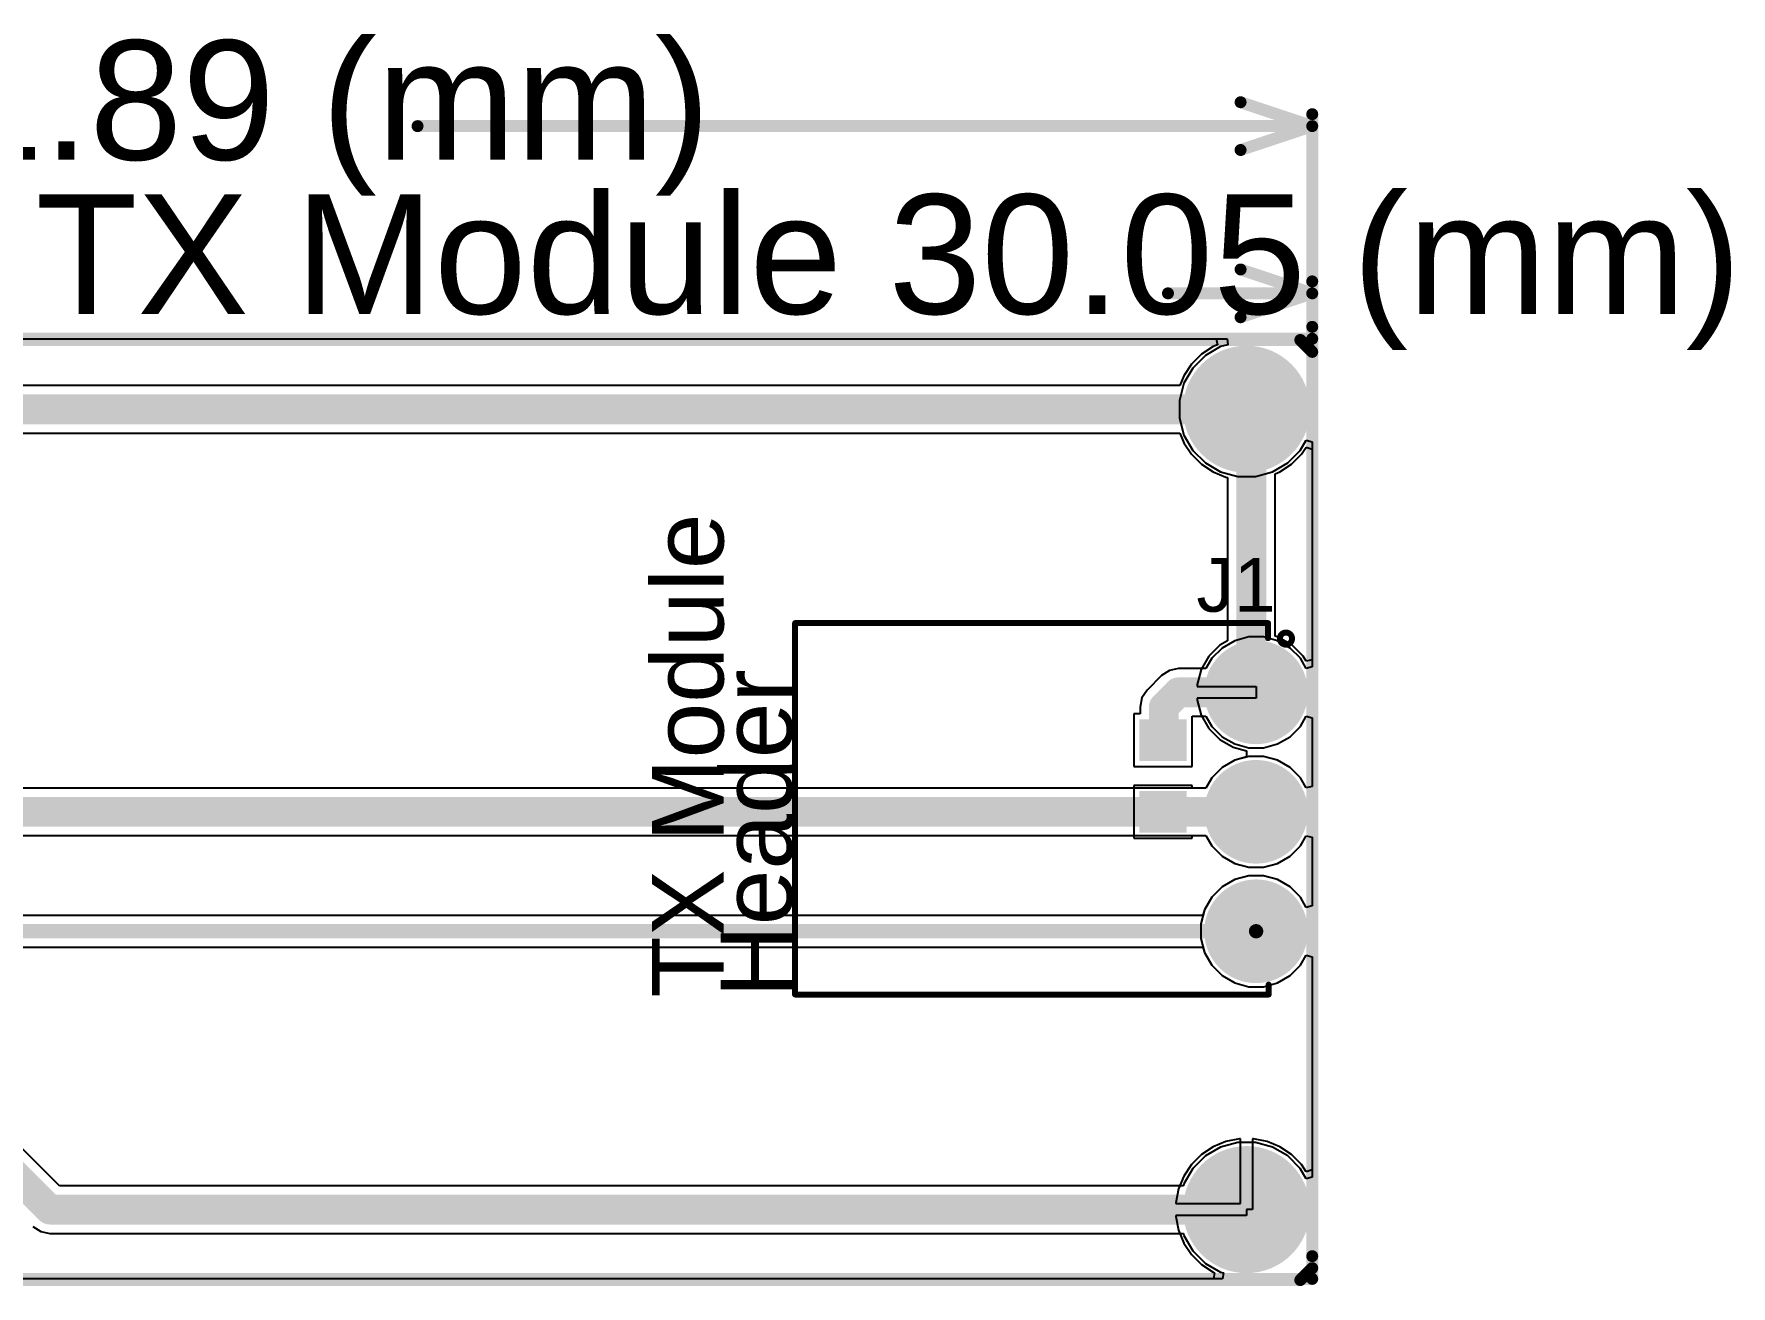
# Model space of a CAD drawing. Header units: millimetres. Extents: x -0.23 to 2.39, y -0.01 to 1.04.
# Drawn here: x 0.973 to 2.394, y -0.006 to 1.042 of the extents above; entities that cross this region are included whole.
import ezdxf

# ---------------------------------------------------------------- set-up
doc = ezdxf.new("R2010")
doc.units = ezdxf.units.MM
doc.header["$MEASUREMENT"] = 0
for name, color, linetype in [('BottomLayer', 5, 'Continuous'), ('BottomPaste', 16, 'Continuous'), ('BottomSolder', 6, 'Continuous'), ('Mechanical1', 6, 'Continuous'), ('Mechanical2', 216, 'Continuous'), ('MultiLayer', 9, 'Continuous'), ('PadHoleLayer', 156, 'Continuous'), ('TopLayer', 1, 'Continuous'), ('TopOverlay', 2, 'Continuous'), ('TopSolder', 216, 'Continuous')]:
    doc.layers.add(name, color=color, linetype=linetype)
doc.styles.add('Arial', font='', dxfattribs={"height": 0.2})
doc.styles.get('Arial').set_extended_font_data('Arial')

# ---------------------------------------------------------------- blocks, each defined once
blk = doc.blocks.new('DW254W_11_03_85_16')
at = {"layer": 'BottomLayer'}
h = blk.add_hatch(color=5, dxfattribs=at)
edge = h.paths.add_edge_path()
edge.add_arc((0, 0), 0.0394, 0, 360)
h = blk.add_hatch(color=5, dxfattribs=at)
edge = h.paths.add_edge_path()
edge.add_arc((0.1, 0), 0.0394, 0, 360)
h = blk.add_hatch(color=5, dxfattribs=at)
edge = h.paths.add_edge_path()
edge.add_arc((0.2, 0), 0.0394, 0, 360)
at = {"layer": 'BottomSolder'}
h = blk.add_hatch(color=6, dxfattribs=at)
edge = h.paths.add_edge_path()
edge.add_arc((0, 0), 0.0434, 0, 360)
h = blk.add_hatch(color=6, dxfattribs=at)
edge = h.paths.add_edge_path()
edge.add_arc((0.1, 0), 0.0434, 0, 360)
h = blk.add_hatch(color=6, dxfattribs=at)
edge = h.paths.add_edge_path()
edge.add_arc((0.2, 0), 0.0434, 0, 360)
at = {"layer": 'MultiLayer'}
h = blk.add_hatch(color=9, dxfattribs=at)
edge = h.paths.add_edge_path()
edge.add_arc((0, 0), 0.0394, 0, 360)
h = blk.add_hatch(color=9, dxfattribs=at)
edge = h.paths.add_edge_path()
edge.add_arc((0.1, 0), 0.0394, 0, 360)
h = blk.add_hatch(color=9, dxfattribs=at)
edge = h.paths.add_edge_path()
edge.add_arc((0.2, 0), 0.0394, 0, 360)
at = {"layer": 'PadHoleLayer'}
h = blk.add_hatch(color=156, dxfattribs=at)
edge = h.paths.add_edge_path()
edge.add_arc((0, 0), 0.0201, 0, 360)
h = blk.add_hatch(color=156, dxfattribs=at)
edge = h.paths.add_edge_path()
edge.add_arc((0.1, 0), 0.0201, 0, 360)
h = blk.add_hatch(color=156, dxfattribs=at)
edge = h.paths.add_edge_path()
edge.add_arc((0.2, 0), 0.0201, 0, 360)
at = {"layer": 'TopLayer'}
h = blk.add_hatch(color=1, dxfattribs=at)
edge = h.paths.add_edge_path()
edge.add_arc((0, 0), 0.0394, 0, 360)
h = blk.add_hatch(color=1, dxfattribs=at)
edge = h.paths.add_edge_path()
edge.add_arc((0.1, 0), 0.0394, 0, 360)
h = blk.add_hatch(color=1, dxfattribs=at)
edge = h.paths.add_edge_path()
edge.add_arc((0.2, 0), 0.0394, 0, 360)
at = {"layer": 'TopSolder'}
h = blk.add_hatch(color=216, dxfattribs=at)
edge = h.paths.add_edge_path()
edge.add_arc((0, 0), 0.0434, 0, 360)
h = blk.add_hatch(color=216, dxfattribs=at)
edge = h.paths.add_edge_path()
edge.add_arc((0.1, 0), 0.0434, 0, 360)
h = blk.add_hatch(color=216, dxfattribs=at)
edge = h.paths.add_edge_path()
edge.add_arc((0.2, 0), 0.0434, 0, 360)
at = {"layer": 'TopOverlay'}
for points, const_width in [([(-0.0399, 0.025, 1), (-0.0501, 0.025, 1)], 0.005), ([(-0.0513, 0.025, 1), (-0.0488, 0.025, 1)], 0.0025), ([(-0.0412, 0.025, 1), (-0.0387, 0.025, 1)], 0.0025), ([(-0.0592, 0.01, 1), (-0.0568, 0.01, 1)], 0.0025), ([(-0.0592, 0.01, 1), (-0.0568, 0.01, 1)], 0.0025), ([(-0.0466, 0.01, 1), (-0.0441, 0.01, 1)], 0.0025), ([(0.2434, 0.0105, 1), (0.2459, 0.0105, 1)], 0.0025), ([(0.2517, 0.0105, 1), (0.2542, 0.0105, 1)], 0.0025), ([(0.2517, 0.0105, 1), (0.2542, 0.0105, 1)], 0.0025), ([(-0.0592, -0.386, 1), (-0.0568, -0.386, 1)], 0.0025), ([(-0.0592, -0.386, 1), (-0.0568, -0.386, 1)], 0.0025), ([(0.2517, -0.386, 1), (0.2542, -0.386, 1)], 0.0025), ([(0.2517, -0.386, 1), (0.2542, -0.386, 1)], 0.0025)]:
    blk.add_lwpolyline(points, format="xyb", close=True, dxfattribs=dict(at, const_width=const_width))
at = {"layer": 'TopOverlay', "const_width": 0.005}
for points in [[(-0.058, -0.386), (-0.058, 0.01)], [(-0.0454, 0.01), (-0.058, 0.01)], [(0.253, 0.0105), (0.2446, 0.0105)], [(0.253, -0.386), (0.253, 0.0105)], [(0.253, -0.386), (-0.058, -0.386)]]:
    blk.add_lwpolyline(points, dxfattribs=at)
blk = doc.blocks.new('C__0603_B_17')
at = {"layer": 'BottomLayer'}
for points in [[(-0.045, -0.0175), (-0.045, 0.0175), (-0.015, 0.0175), (-0.015, -0.0175)], [(0.015, -0.0175), (0.015, 0.0175), (0.045, 0.0175), (0.045, -0.0175)]]:
    blk.add_hatch(color=5, dxfattribs=at).paths.add_polyline_path(points)
at = {"layer": 'BottomPaste'}
for points in [[(-0.045, -0.0175), (-0.045, 0.0175), (-0.015, 0.0175), (-0.015, -0.0175)], [(0.015, -0.0175), (0.015, 0.0175), (0.045, 0.0175), (0.045, -0.0175)]]:
    blk.add_hatch(color=16, dxfattribs=at).paths.add_polyline_path(points)
at = {"layer": 'BottomSolder'}
for points in [[(-0.0474, -0.0199), (-0.0474, 0.0199), (-0.0126, 0.0199), (-0.0126, -0.0199)], [(0.0126, -0.0199), (0.0126, 0.0199), (0.0474, 0.0199), (0.0474, -0.0199)]]:
    blk.add_hatch(color=6, dxfattribs=at).paths.add_polyline_path(points)

msp = doc.modelspace()

# ---------------------------------------------------------------- hatches: boundary and pattern name
at = {"layer": 'BottomLayer'}
h = msp.add_hatch(color=5, dxfattribs=at)
edge = h.paths.add_edge_path()
edge.add_arc((1.988, 0.728), 0.0492, 0, 360)
h = msp.add_hatch(color=5, dxfattribs=at)
edge = h.paths.add_edge_path()
edge.add_arc((1.988, 0.058), 0.0492, 0, 360)
at = {"layer": 'BottomSolder'}
h = msp.add_hatch(color=6, dxfattribs=at)
edge = h.paths.add_edge_path()
edge.add_arc((1.988, 0.728), 0.0532, 0, 360)
h = msp.add_hatch(color=6, dxfattribs=at)
edge = h.paths.add_edge_path()
edge.add_arc((1.988, 0.058), 0.0532, 0, 360)
at = {"layer": 'MultiLayer'}
h = msp.add_hatch(color=9, dxfattribs=at)
edge = h.paths.add_edge_path()
edge.add_arc((1.988, 0.728), 0.0492, 0, 360)
h = msp.add_hatch(color=9, dxfattribs=at)
edge = h.paths.add_edge_path()
edge.add_arc((1.988, 0.058), 0.0492, 0, 360)
at = {"layer": 'PadHoleLayer'}
h = msp.add_hatch(color=156, dxfattribs=at)
edge = h.paths.add_edge_path()
edge.add_arc((1.988, 0.728), 0.0394, 0, 360)
h = msp.add_hatch(color=156, dxfattribs=at)
edge = h.paths.add_edge_path()
edge.add_arc((1.988, 0.058), 0.0394, 0, 360)
at = {"layer": 'TopLayer'}
h = msp.add_hatch(color=1, dxfattribs=at)
edge = h.paths.add_edge_path()
edge.add_arc((1.988, 0.728), 0.0492, 0, 360)
h = msp.add_hatch(color=1, dxfattribs=at)
edge = h.paths.add_edge_path()
edge.add_arc((1.988, 0.058), 0.0492, 0, 360)
at = {"layer": 'TopSolder'}
h = msp.add_hatch(color=216, dxfattribs=at)
edge = h.paths.add_edge_path()
edge.add_arc((1.988, 0.728), 0.0532, 0, 360)
h = msp.add_hatch(color=216, dxfattribs=at)
edge = h.paths.add_edge_path()
edge.add_arc((1.988, 0.058), 0.0532, 0, 360)

# ---------------------------------------------------------------- linework, layer by layer
at = {"layer": 'BottomLayer'}
for p, q in [((0, 0.787), (1.9717, 0.787)), ((1.9723, 0.782), (1.9663, 0.7804)), ((1.9717, 0.787), (1.9723, 0.782)), ((1.9535, 0.773), (1.943, 0.7625)), ((1.9663, 0.7804), (1.9535, 0.773)), ((1.943, 0.7625), (1.9356, 0.7497)), ((1.9356, 0.7497), (1.9318, 0.7354)), ((1.9318, 0.7354), (1.9318, 0.7206)), ((1.9318, 0.7206), (1.9356, 0.7063)), ((1.9356, 0.7063), (1.943, 0.6935)), ((2.033, 0.6935), (2.038, 0.7022)), ((2.038, 0.7022), (2.043, 0.7008)), ((2.043, 0.7008), (2.043, 0.5123)), ((1.943, 0.6935), (1.9535, 0.683)), ((1.9535, 0.683), (1.9663, 0.6756)), ((2.0097, 0.6756), (2.0225, 0.683)), ((2.0225, 0.683), (2.033, 0.6935)), ((1.9663, 0.6756), (1.9806, 0.6718)), ((1.9806, 0.6718), (1.9954, 0.6718)), ((1.9954, 0.6718), (2.0097, 0.6756)), ((1.9675, 0.5281), (1.9589, 0.5195)), ((1.9781, 0.5342), (1.9675, 0.5281)), ((1.9899, 0.5374), (1.9781, 0.5342)), ((2.0021, 0.5374), (1.9899, 0.5374)), ((2.0139, 0.5342), (2.0021, 0.5374)), ((2.0245, 0.5281), (2.0139, 0.5342)), ((2.0331, 0.5195), (2.0245, 0.5281)), ((1.9589, 0.5195), (1.9539, 0.5109)), ((2.038, 0.511), (2.0331, 0.5195)), ((2.043, 0.5123), (2.038, 0.511)), ((1.9169, 0.5051), (1.9047, 0.4928)), ((1.9234, 0.5094), (1.9169, 0.5051)), ((1.931, 0.5109), (1.9234, 0.5094)), ((1.9539, 0.5109), (1.931, 0.5109)), ((1.9003, 0.4863), (1.8988, 0.4787)), ((1.9047, 0.4928), (1.9003, 0.4863)), ((1.8988, 0.473), (1.8935, 0.473)), ((1.8935, 0.473), (1.8935, 0.429)), ((1.8988, 0.4787), (1.8988, 0.473)), ((1.9425, 0.429), (1.9425, 0.4711)), ((1.9425, 0.4711), (1.9539, 0.4711)), ((1.9539, 0.4711), (1.9589, 0.4625)), ((2.0331, 0.4625), (2.038, 0.471)), ((2.038, 0.471), (2.043, 0.4697)), ((2.043, 0.4697), (2.043, 0.4123)), ((1.9589, 0.4625), (1.9675, 0.4539)), ((2.0245, 0.4539), (2.0331, 0.4625)), ((1.9675, 0.4539), (1.9781, 0.4478)), ((1.9781, 0.4478), (1.9899, 0.4446)), ((1.9899, 0.4446), (2.0021, 0.4446)), ((2.0021, 0.4446), (2.0139, 0.4478)), ((2.0139, 0.4478), (2.0245, 0.4539)), ((1.8935, 0.429), (1.9425, 0.429)), ((1.9675, 0.4281), (1.9589, 0.4195)), ((1.9781, 0.4342), (1.9675, 0.4281)), ((1.9899, 0.4374), (1.9781, 0.4342)), ((2.0021, 0.4374), (1.9899, 0.4374)), ((2.0139, 0.4342), (2.0021, 0.4374)), ((2.0245, 0.4281), (2.0139, 0.4342)), ((2.0331, 0.4195), (2.0245, 0.4281)), ((1.9425, 0.413), (1.8935, 0.413)), ((1.8935, 0.413), (1.8935, 0.369)), ((1.9425, 0.4109), (1.9425, 0.413)), ((1.9589, 0.4195), (1.9539, 0.4109)), ((2.038, 0.411), (2.0331, 0.4195)), ((2.043, 0.4123), (2.038, 0.411)), ((1.9539, 0.4109), (1.9425, 0.4109)), ((1.9425, 0.369), (1.9425, 0.3711)), ((1.9425, 0.3711), (1.9539, 0.3711)), ((1.9539, 0.3711), (1.9589, 0.3625)), ((2.0331, 0.3625), (2.038, 0.371)), ((2.038, 0.371), (2.043, 0.3697)), ((2.043, 0.3697), (2.043, 0.3123)), ((1.8935, 0.369), (1.9425, 0.369)), ((1.9589, 0.3625), (1.9675, 0.3539)), ((2.0245, 0.3539), (2.0331, 0.3625)), ((1.9675, 0.3539), (1.9781, 0.3478)), ((1.9781, 0.3478), (1.9899, 0.3446)), ((1.9899, 0.3446), (2.0021, 0.3446)), ((2.0021, 0.3446), (2.0139, 0.3478)), ((2.0139, 0.3478), (2.0245, 0.3539)), ((1.9675, 0.3281), (1.9589, 0.3195)), ((1.9781, 0.3342), (1.9675, 0.3281)), ((1.9899, 0.3374), (1.9781, 0.3342)), ((2.0021, 0.3374), (1.9899, 0.3374)), ((2.0139, 0.3342), (2.0021, 0.3374)), ((2.0245, 0.3281), (2.0139, 0.3342)), ((2.0331, 0.3195), (2.0245, 0.3281)), ((1.9589, 0.3195), (1.9528, 0.3089)), ((2.038, 0.311), (2.0331, 0.3195)), ((1.9528, 0.3089), (1.9496, 0.2971)), ((2.043, 0.3123), (2.038, 0.311)), ((1.9496, 0.2971), (1.9496, 0.2849)), ((1.9496, 0.2849), (1.9528, 0.2731)), ((1.9528, 0.2731), (1.9589, 0.2625)), ((2.0331, 0.2625), (2.038, 0.271)), ((2.038, 0.271), (2.043, 0.2697)), ((1.9589, 0.2625), (1.9675, 0.2539)), ((2.0245, 0.2539), (2.0331, 0.2625)), ((2.043, 0.2697), (2.043, 0.0852)), ((1.9675, 0.2539), (1.9781, 0.2478)), ((1.9781, 0.2478), (1.9899, 0.2446)), ((1.9899, 0.2446), (2.0021, 0.2446)), ((2.0021, 0.2446), (2.0139, 0.2478)), ((2.0139, 0.2478), (2.0245, 0.2539)), ((0.9942, 0.0779), (0.9501, 0.1221)), ((1.9806, 0.1142), (1.9663, 0.1104)), ((1.9954, 0.1142), (1.9806, 0.1142)), ((2.0097, 0.1104), (1.9954, 0.1142)), ((1.9535, 0.103), (1.943, 0.0925)), ((1.9663, 0.1104), (1.9535, 0.103)), ((2.0225, 0.103), (2.0097, 0.1104)), ((2.033, 0.0925), (2.0225, 0.103)), ((1.943, 0.0925), (1.9356, 0.0797)), ((2.038, 0.0838), (2.033, 0.0925)), ((1.9351, 0.0779), (0.9942, 0.0779)), ((1.9356, 0.0797), (1.9351, 0.0779)), ((2.043, 0.0852), (2.038, 0.0838)), ((0.9719, 0.0439), (0.9784, 0.0396)), ((0.9784, 0.0396), (0.986, 0.0381)), ((0.986, 0.0381), (1.9351, 0.0381)), ((1.9351, 0.0381), (1.9356, 0.0363)), ((1.9356, 0.0363), (1.943, 0.0235)), ((1.943, 0.0235), (1.9535, 0.013)), ((1.968, 0), (0.362, 0)), ((1.9535, 0.013), (1.9663, 0.0056)), ((1.9663, 0.0056), (1.9686, 0.005)), ((1.9686, 0.005), (1.968, 0))]:
    msp.add_line(p, q, dxfattribs=at)
at = {"layer": 'BottomLayer', "const_width": 0.025}
for points in [[(1.9187, 0.4787), (1.931, 0.491)], [(1.931, 0.491), (1.996, 0.491)], [(1.9187, 0.4507), (1.9187, 0.4787)], [(1.918, 0.391), (1.996, 0.391)], [(0.936, 0.108), (0.986, 0.058)], [(0.986, 0.058), (1.988, 0.058)]]:
    msp.add_lwpolyline(points, dxfattribs=at)
at = {"layer": 'BottomLayer', "const_width": 0.0125}
for points in [[(1.9247, 0.491, 1), (1.9372, 0.491, 1)], [(1.9247, 0.491, 1), (1.9372, 0.491, 1)], [(1.9897, 0.491, 1), (2.0023, 0.491, 1)], [(1.9125, 0.4787, 1), (1.925, 0.4787, 1)], [(1.9125, 0.4787, 1), (1.925, 0.4787, 1)], [(1.9125, 0.4507, 1), (1.925, 0.4507, 1)], [(1.9118, 0.391, 1), (1.9243, 0.391, 1)], [(1.9897, 0.391, 1), (2.0023, 0.391, 1)], [(0.9798, 0.058, 1), (0.9922, 0.058, 1)], [(0.9798, 0.058, 1), (0.9922, 0.058, 1)], [(1.9817, 0.058, 1), (1.9943, 0.058, 1)]]:
    msp.add_lwpolyline(points, format="xyb", close=True, dxfattribs=at)
at = {"layer": 'Mechanical1', "const_width": 0.01}
for points in [[(1.983, 0.985), (2.043, 0.965)], [(1.2939, 0.965), (2.043, 0.965)], [(1.983, 0.945), (2.043, 0.965)], [(2.043, 0.797), (2.043, 0.975)], [(1.983, 0.845), (2.043, 0.825)], [(2.043, 0.019), (2.043, 0.835)], [(1.9222, 0.825), (2.043, 0.825)], [(1.983, 0.805), (2.043, 0.825)], [(0.87, 0.786), (2.033, 0.786)], [(2.033, 0.786), (2.043, 0.776)], [(2.043, 0.009), (2.043, 0.776)], [(0.87, -0.001), (2.033, -0.001)], [(2.033, -0.001), (2.043, 0.009)]]:
    msp.add_lwpolyline(points, dxfattribs=at)
at = {"layer": 'Mechanical1', "const_width": 0.005}
for points in [[(1.9805, 0.985, 1), (1.9855, 0.985, 1)], [(1.2914, 0.965, 1), (1.2964, 0.965, 1)], [(2.0405, 0.975, 1), (2.0455, 0.975, 1)], [(2.0405, 0.965, 1), (2.0455, 0.965, 1)], [(2.0405, 0.965, 1), (2.0455, 0.965, 1)], [(2.0405, 0.965, 1), (2.0455, 0.965, 1)], [(1.9805, 0.945, 1), (1.9855, 0.945, 1)], [(1.9805, 0.845, 1), (1.9855, 0.845, 1)], [(2.0405, 0.835, 1), (2.0455, 0.835, 1)], [(1.9197, 0.825, 1), (1.9247, 0.825, 1)], [(2.0405, 0.825, 1), (2.0455, 0.825, 1)], [(2.0405, 0.825, 1), (2.0455, 0.825, 1)], [(2.0405, 0.825, 1), (2.0455, 0.825, 1)], [(1.9805, 0.805, 1), (1.9855, 0.805, 1)], [(2.0405, 0.797, 1), (2.0455, 0.797, 1)], [(2.0305, 0.786, 1), (2.0355, 0.786, 1)], [(2.0305, 0.786, 1), (2.0355, 0.786, 1)], [(2.0405, 0.776, 1), (2.0455, 0.776, 1)], [(2.0405, 0.776, 1), (2.0455, 0.776, 1)], [(2.0405, 0.019, 1), (2.0455, 0.019, 1)], [(2.0305, -0.001, 1), (2.0355, -0.001, 1)], [(2.0305, -0.001, 1), (2.0355, -0.001, 1)], [(2.0405, 0.009, 1), (2.0455, 0.009, 1)], [(2.0405, 0.009, 1), (2.0455, 0.009, 1)]]:
    msp.add_lwpolyline(points, format="xyb", close=True, dxfattribs=at)
at = {"layer": 'Mechanical2', "const_width": 0.01}
for points in [[(0, 0.787), (2.043, 0.787)], [(2.043, 0), (2.043, 0.787)], [(0, 0), (2.043, 0)]]:
    msp.add_lwpolyline(points, dxfattribs=at)
at = {"layer": 'Mechanical2', "const_width": 0.005}
for points in [[(2.0405, 0.787, 1), (2.0455, 0.787, 1)], [(2.0405, 0.787, 1), (2.0455, 0.787, 1)], [(2.0405, 0, 1), (2.0455, 0, 1)], [(2.0405, 0, 1), (2.0455, 0, 1)]]:
    msp.add_lwpolyline(points, format="xyb", close=True, dxfattribs=at)
at = {"layer": 'TopLayer'}
for p, q in [((0, 0.787), (1.9626, 0.787)), ((1.9636, 0.782), (1.96, 0.7805)), ((1.9626, 0.787), (1.9636, 0.782)), ((1.9503, 0.774), (1.942, 0.7657)), ((1.96, 0.7805), (1.9503, 0.774)), ((1.9355, 0.756), (1.9321, 0.7479)), ((1.942, 0.7657), (1.9355, 0.756)), ((1.9321, 0.7479), (0.8992, 0.7479)), ((0.891, 0.7081), (1.9321, 0.7081)), ((1.9321, 0.7081), (1.9355, 0.7)), ((1.9355, 0.7), (1.942, 0.6903)), ((1.942, 0.6903), (1.9503, 0.682)), ((2.0257, 0.682), (2.034, 0.6903)), ((2.034, 0.6903), (2.038, 0.6963)), ((2.038, 0.6963), (2.043, 0.6947)), ((2.043, 0.6947), (2.043, 0.5183)), ((1.9503, 0.682), (1.96, 0.6755)), ((1.96, 0.6755), (1.9707, 0.6711)), ((1.9707, 0.6711), (1.9721, 0.6708)), ((1.9721, 0.6708), (1.9721, 0.5342)), ((2.0119, 0.6738), (2.016, 0.6755)), ((2.0119, 0.5379), (2.0119, 0.6738)), ((2.016, 0.6755), (2.0257, 0.682)), ((1.9657, 0.5305), (1.9565, 0.5213)), ((1.9721, 0.5342), (1.9657, 0.5305)), ((2.0151, 0.537), (2.0119, 0.5379)), ((2.0263, 0.5305), (2.0151, 0.537)), ((2.0355, 0.5213), (2.0263, 0.5305)), ((1.9565, 0.5213), (1.95, 0.5101)), ((2.038, 0.517), (2.0355, 0.5213)), ((2.043, 0.5183), (2.038, 0.517)), ((1.95, 0.5101), (1.9466, 0.4975)), ((1.9466, 0.4975), (1.9466, 0.496)), ((1.9466, 0.496), (1.996, 0.496)), ((1.996, 0.486), (1.9466, 0.486)), ((1.9466, 0.486), (1.9466, 0.4845)), ((1.9466, 0.4845), (1.95, 0.4719)), ((1.996, 0.496), (1.996, 0.486)), ((1.95, 0.4719), (1.9565, 0.4607)), ((1.9565, 0.4607), (1.9657, 0.4515)), ((1.9657, 0.4515), (1.9769, 0.445)), ((1.9769, 0.445), (1.988, 0.442)), ((1.988, 0.442), (1.988, 0.4369)), ((1.9675, 0.4281), (1.9589, 0.4195)), ((1.9781, 0.4342), (1.9675, 0.4281)), ((1.988, 0.4369), (1.9781, 0.4342)), ((1.9589, 0.4195), (1.9539, 0.4109)), ((1.9539, 0.4109), (0.7398, 0.4109)), ((0.657, 0.3711), (1.9539, 0.3711)), ((1.9539, 0.3711), (1.9589, 0.3625)), ((2.0331, 0.3625), (2.038, 0.371)), ((2.038, 0.371), (2.043, 0.3697)), ((2.043, 0.3697), (2.043, 0.3123)), ((1.9589, 0.3625), (1.9675, 0.3539)), ((2.0245, 0.3539), (2.0331, 0.3625)), ((1.9675, 0.3539), (1.9781, 0.3478)), ((1.9781, 0.3478), (1.9899, 0.3446)), ((1.9899, 0.3446), (2.0021, 0.3446)), ((2.0021, 0.3446), (2.0139, 0.3478)), ((2.0139, 0.3478), (2.0245, 0.3539)), ((1.9675, 0.3281), (1.9589, 0.3195)), ((1.9781, 0.3342), (1.9675, 0.3281)), ((1.9899, 0.3374), (1.9781, 0.3342)), ((2.0021, 0.3374), (1.9899, 0.3374)), ((2.0139, 0.3342), (2.0021, 0.3374)), ((2.0245, 0.3281), (2.0139, 0.3342)), ((2.0331, 0.3195), (2.0245, 0.3281)), ((1.9589, 0.3195), (1.9528, 0.3089)), ((2.038, 0.311), (2.0331, 0.3195)), ((1.9515, 0.3043), (0.563, 0.3043)), ((1.9528, 0.3089), (1.9515, 0.3043)), ((2.043, 0.3123), (2.038, 0.311)), ((0.563, 0.2777), (1.9515, 0.2777)), ((1.9515, 0.2777), (1.9528, 0.2731)), ((1.9528, 0.2731), (1.9589, 0.2625)), ((2.0331, 0.2625), (2.038, 0.271)), ((2.038, 0.271), (2.043, 0.2697)), ((1.9589, 0.2625), (1.9675, 0.2539)), ((2.0245, 0.2539), (2.0331, 0.2625)), ((2.043, 0.2697), (2.043, 0.0913)), ((1.9675, 0.2539), (1.9781, 0.2478)), ((1.9781, 0.2478), (1.9899, 0.2446)), ((1.9899, 0.2446), (2.0021, 0.2446)), ((2.0021, 0.2446), (2.0139, 0.2478)), ((2.0139, 0.2478), (2.0245, 0.2539)), ((1.9707, 0.1149), (1.96, 0.1105)), ((1.9822, 0.1172), (1.9707, 0.1149)), ((1.983, 0.1172), (1.9822, 0.1172)), ((1.983, 0.063), (1.983, 0.1172)), ((1.9938, 0.1172), (1.993, 0.1172)), ((1.993, 0.1172), (1.993, 0.058)), ((2.0053, 0.1149), (1.9938, 0.1172)), ((2.016, 0.1105), (2.0053, 0.1149)), ((1.9503, 0.104), (1.942, 0.0957)), ((1.96, 0.1105), (1.9503, 0.104)), ((2.0257, 0.104), (2.016, 0.1105)), ((2.034, 0.0957), (2.0257, 0.104)), ((1.9355, 0.086), (1.9311, 0.0753)), ((1.942, 0.0957), (1.9355, 0.086)), ((2.038, 0.0897), (2.034, 0.0957)), ((2.043, 0.0913), (2.038, 0.0897)), ((1.9311, 0.0753), (1.9288, 0.0638)), ((1.9288, 0.0638), (1.9288, 0.063)), ((1.9288, 0.063), (1.983, 0.063)), ((1.993, 0.058), (1.988, 0.058)), ((1.988, 0.058), (1.988, 0.053)), ((1.988, 0.053), (1.9288, 0.053)), ((1.9288, 0.053), (1.9288, 0.0522)), ((1.9288, 0.0522), (1.9311, 0.0407)), ((1.9311, 0.0407), (1.9355, 0.03)), ((1.9355, 0.03), (1.942, 0.0203)), ((1.942, 0.0203), (1.9503, 0.012)), ((1.9602, 0), (0.3698, 0)), ((1.9503, 0.012), (1.96, 0.0055)), ((1.96, 0.0055), (1.9612, 0.005)), ((1.9612, 0.005), (1.9602, 0))]:
    msp.add_line(p, q, dxfattribs=at)
for points, const_width in [([(0.891, 0.728), (1.988, 0.728)], 0.025), ([(1.988, 0.728), (1.992, 0.724)], 0.025), ([(1.992, 0.495), (1.992, 0.724)], 0.025), ([(1.992, 0.495), (1.996, 0.491)], 0.025), ([(0.657, 0.391), (1.996, 0.391)], 0.025), ([(0.563, 0.291), (1.996, 0.291)], 0.012)]:
    msp.add_lwpolyline(points, dxfattribs=dict(at, const_width=const_width))
for points, const_width in [([(1.9817, 0.728, 1), (1.9943, 0.728, 1)], 0.0125), ([(1.9817, 0.728, 1), (1.9943, 0.728, 1)], 0.0125), ([(1.9857, 0.724, 1), (1.9983, 0.724, 1)], 0.0125), ([(1.9857, 0.724, 1), (1.9983, 0.724, 1)], 0.0125), ([(1.9857, 0.495, 1), (1.9983, 0.495, 1)], 0.0125), ([(1.9857, 0.495, 1), (1.9983, 0.495, 1)], 0.0125), ([(1.9897, 0.491, 1), (2.0023, 0.491, 1)], 0.0125), ([(1.9897, 0.391, 1), (2.0023, 0.391, 1)], 0.0125), ([(1.993, 0.291, 1), (1.999, 0.291, 1)], 0.006)]:
    msp.add_lwpolyline(points, format="xyb", close=True, dxfattribs=dict(at, const_width=const_width))

# ---------------------------------------------------------------- block references
for name, p, rotation in [('DW254W_11_03_85_16', (1.996, 0.491), 270), ('C__0603_B_17', (1.918, 0.421), 90)]:
    msp.add_blockref(name, p, dxfattribs=dict(rotation=rotation))

# ---------------------------------------------------------------- texts
at = {"layer": 'Mechanical1', "style": 'Arial'}
for s, p in [('51.89 (mm)', (0.825, 0.9368)), ('TX Module 30.05 (mm)', (0.974, 0.8078))]:
    msp.add_text(s, height=0.1, dxfattribs=at).set_placement(p)
at = {"layer": 'TopOverlay', "style": 'Arial'}
for s, p in [('TX Module', (1.5501, 0.2355)), ('Header', (1.6077, 0.2355))]:
    msp.add_text(s, height=0.06, rotation=90, dxfattribs=at).set_placement(p)
msp.add_text('J1', height=0.045, dxfattribs=at).set_placement((1.946, 0.5585))

doc.saveas('drawing.dxf')
